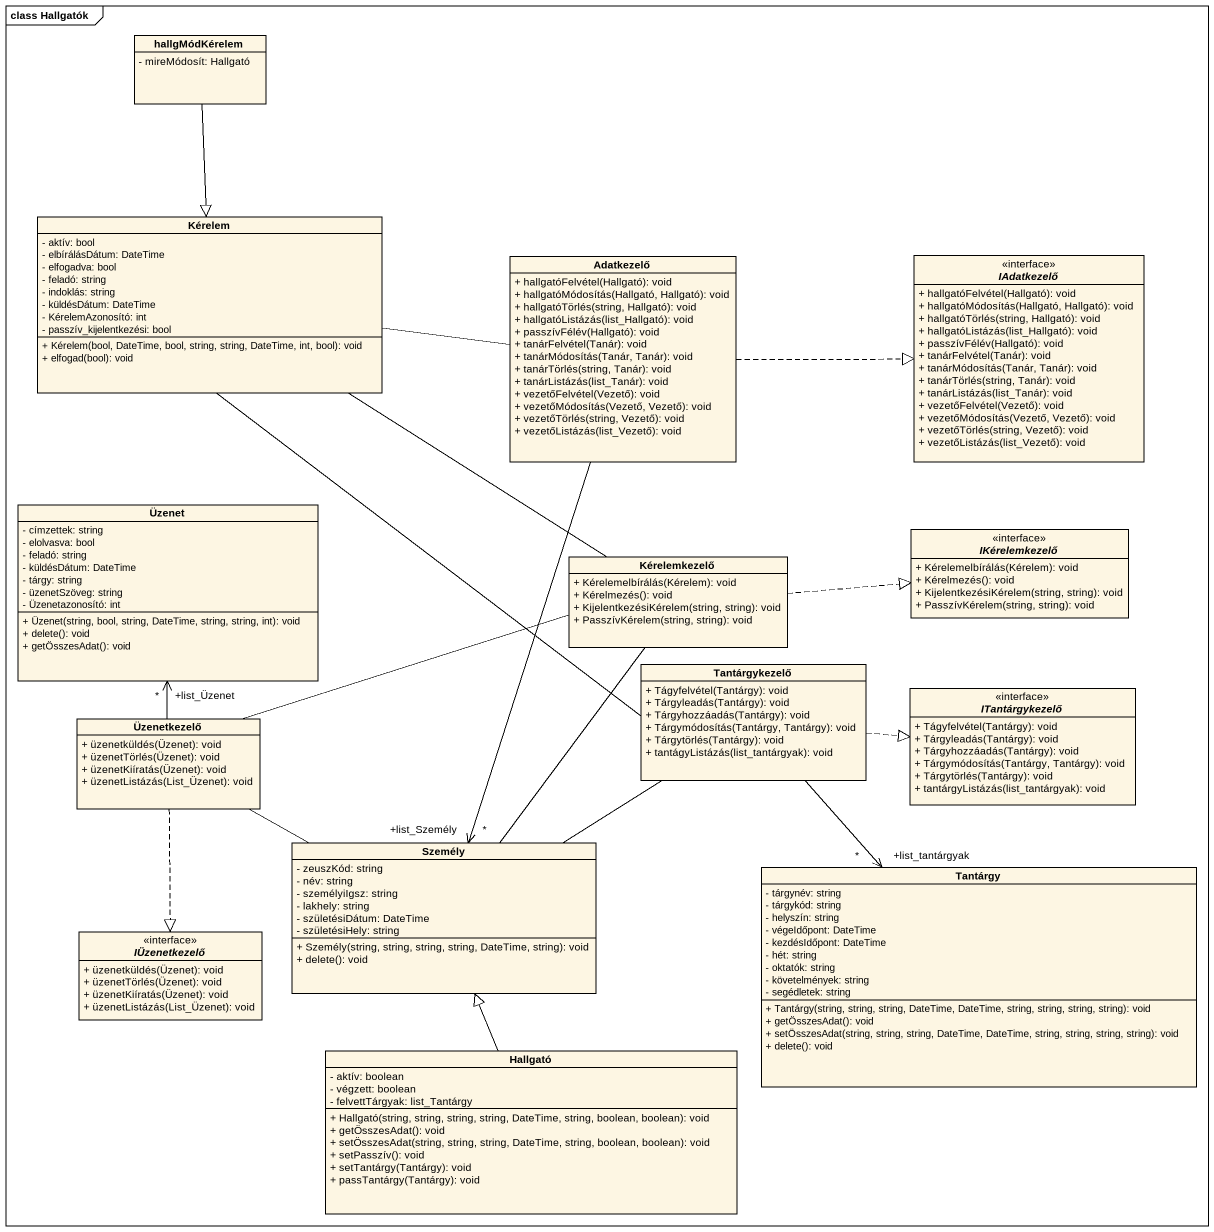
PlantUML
@startuml
mainframe class Hallgatók
hide circle
hide empty members
skinparam classAttributeIconSize 0
class hallgMódKérelem {
  - mireMódosít: Hallgató
}
class Kérelem {
  - aktív: bool
  - elbírálásDátum: DateTime
  - elfogadva: bool
  - feladó: string
  - indoklás: string
  - küldésDátum: DateTime
  - KérelemAzonosító: int
  - passzív_kijelentkezési: bool
  + Kérelem(bool, DateTime, bool, string, string, DateTime, int, bool): void
  + elfogad(bool): void
}
class Adatkezelő {
  + hallgatóFelvétel(Hallgató): void
  + hallgatóMódosítás(Hallgató, Hallgató): void
  + hallgatóTörlés(string, Hallgató): void
  + hallgatóListázás(list_Hallgató): void
  + passzívFélév(Hallgató): void
  + tanárFelvétel(Tanár): void
  + tanárMódosítás(Tanár, Tanár): void
  + tanárTörlés(string, Tanár): void
  + tanárListázás(list_Tanár): void
  + vezetőFelvétel(Vezető): void
  + vezetőMódosítás(Vezető, Vezető): void
  + vezetőTörlés(string, Vezető): void
  + vezetőListázás(list_Vezető): void
}
interface IAdatkezelő <<interface>> {
  + hallgatóFelvétel(Hallgató): void
  + hallgatóMódosítás(Hallgató, Hallgató): void
  + hallgatóTörlés(string, Hallgató): void
  + hallgatóListázás(list_Hallgató): void
  + passzívFélév(Hallgató): void
  + tanárFelvétel(Tanár): void
  + tanárMódosítás(Tanár, Tanár): void
  + tanárTörlés(string, Tanár): void
  + tanárListázás(list_Tanár): void
  + vezetőFelvétel(Vezető): void
  + vezetőMódosítás(Vezető, Vezető): void
  + vezetőTörlés(string, Vezető): void
  + vezetőListázás(list_Vezető): void
}
class Üzenet {
  - címzettek: string
  - elolvasva: bool
  - feladó: string
  - küldésDátum: DateTime
  - tárgy: string
  - üzenetSzöveg: string
  - Üzenetazonosító: int
  + Üzenet(string, bool, string, DateTime, string, string, int): void
  + delete(): void
  + getÖsszesAdat(): void
}
class Kérelemkezelő {
  + Kérelemelbírálás(Kérelem): void
  + Kérelmezés(): void
  + KijelentkezésiKérelem(string, string): void
  + PasszívKérelem(string, string): void
}
interface IKérelemkezelő <<interface>> {
  + Kérelemelbírálás(Kérelem): void
  + Kérelmezés(): void
  + KijelentkezésiKérelem(string, string): void
  + PasszívKérelem(string, string): void
}
class Tantárgykezelő {
  + Tágyfelvétel(Tantárgy): void
  + Tárgyleadás(Tantárgy): void
  + Tárgyhozzáadás(Tantárgy): void
  + Tárgymódosítás(Tantárgy, Tantárgy): void
  + Tárgytörlés(Tantárgy): void
  + tantágyListázás(list_tantárgyak): void
}
interface ITantárgykezelő <<interface>> {
  + Tágyfelvétel(Tantárgy): void
  + Tárgyleadás(Tantárgy): void
  + Tárgyhozzáadás(Tantárgy): void
  + Tárgymódosítás(Tantárgy, Tantárgy): void
  + Tárgytörlés(Tantárgy): void
  + tantárgyListázás(list_tantárgyak): void
}
class Üzenetkezelő {
  + üzenetküldés(Üzenet): void
  + üzenetTörlés(Üzenet): void
  + üzenetKiíratás(Üzenet): void
  + üzenetListázás(List_Üzenet): void
}
class Személy {
  - zeuszKód: string
  - név: string
  - személyiIgsz: string
  - lakhely: string
  - születésiDátum: DateTime
  - születésiHely: string
  + Személy(string, string, string, string, DateTime, string): void
  + delete(): void
}
class Tantárgy {
  - tárgynév: string
  - tárgykód: string
  - helyszín: string
  - végeIdőpont: DateTime
  - kezdésIdőpont: DateTime
  - hét: string
  - oktatók: string
  - követelmények: string
  - segédletek: string
  + Tantárgy(string, string, string, DateTime, DateTime, string, string, string, string): void
  + getÖsszesAdat(): void
  + setÖsszesAdat(string, string, string, DateTime, DateTime, string, string, string, string): void
  + delete(): void
}
interface IÜzenetkezelő <<interface>> {
  + üzenetküldés(Üzenet): void
  + üzenetTörlés(Üzenet): void
  + üzenetKiíratás(Üzenet): void
  + üzenetListázás(List_Üzenet): void
}
class Hallgató {
  - aktív: boolean
  - végzett: boolean
  - felvettTárgyak: list_Tantárgy
  + Hallgató(string, string, string, string, DateTime, string, boolean, boolean): void
  + getÖsszesAdat(): void
  + setÖsszesAdat(string, string, string, DateTime, string, boolean, boolean): void
  + setPasszív(): void
  + setTantárgy(Tantárgy): void
  + passTantárgy(Tantárgy): void
}
hallgMódKérelem --|> Kérelem
Kérelem -right- Adatkezelő
Kérelem -- Kérelemkezelő
Kérelem -- Tantárgykezelő
Adatkezelő .right.|> IAdatkezelő
Adatkezelő --> "+list_Személy\n*" Személy
Kérelemkezelő .right.|> IKérelemkezelő
Kérelemkezelő -- Személy
Tantárgykezelő .right.|> ITantárgykezelő
Tantárgykezelő -- Személy
Tantárgykezelő --> "+list_tantárgyak\n*" Tantárgy
Üzenetkezelő -up-> "+list_Üzenet\n*" Üzenet
Üzenetkezelő -right- Kérelemkezelő
Üzenetkezelő -right- Személy
Üzenetkezelő ..|> IÜzenetkezelő
Hallgató -up-|> Személy
@enduml
